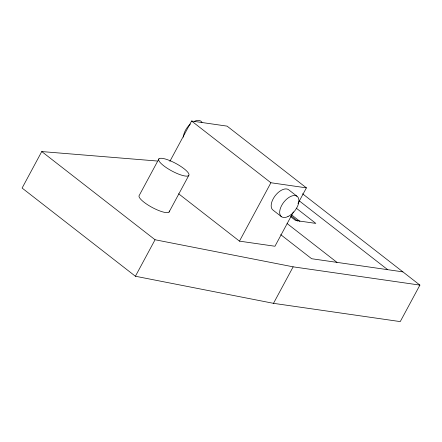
<?xml version="1.0" encoding="UTF-8"?>
<svg xmlns="http://www.w3.org/2000/svg" width="442" height="442" viewBox="0 0 442 442"><rect width="100%" height="100%" fill="white"/><g stroke="black" fill="none" stroke-linecap="round" stroke-linejoin="round"><path stroke-width="0.66" d="M157.175 161.015L41.752 151.567L22.1 188.06L135.407 276.244L273.493 303.334L400.248 321.599L419.9 285.107L302.555 193.778M158.943 158.833L139.296 195.331A17.116 4.254 28.3 0 0 153.031 207.906A17.116 4.254 28.3 0 0 169.358 210.967M169.877 161.347L191.59 121.014L227.083 126.13L306.4 187.861L297.969 203.513M169.059 212.066L188.712 175.568A17.116 4.254 28.3 0 0 169.082 160.297A17.116 4.254 28.3 0 0 163.684 165.739A17.116 4.254 28.3 0 0 188.712 175.568M135.407 276.244L155.059 239.752L293.145 266.835L419.9 285.107M178.623 193.784L239.465 241.139L270.907 182.745L306.4 187.861M293.433 211.939L274.957 246.249L239.465 241.139M273.493 303.334L293.145 266.835M402.905 271.874L311.638 258.725L280.72 234.658M296.952 196.226L288.455 189.607A12.84 6.989 -52.1 0 0 274.974 196.01A12.84 6.989 -52.1 0 0 273.128 210.193L281.626 216.807M299.278 200.872L387.695 269.686M191.59 121.014L270.907 182.745M296.217 208.138L315.831 223.398L295.549 220.475L290.643 216.663M291.742 215.011L299.914 221.37M291.096 215.934L297.637 221.022M287.085 223.536L336.992 262.377M41.752 151.567L155.059 239.752M183.458 137.147A12.84 6.989 -52.1 0 1 190.392 124.031M194.381 121.318A12.84 6.989 -52.1 0 1 201.988 122.417M287.985 216.547A12.84 6.989 -52.1 0 0 298.201 197.58A12.84 6.989 -52.1 0 0 281.687 205.419A12.84 6.989 -52.1 0 0 287.985 216.547"/></g></svg>
